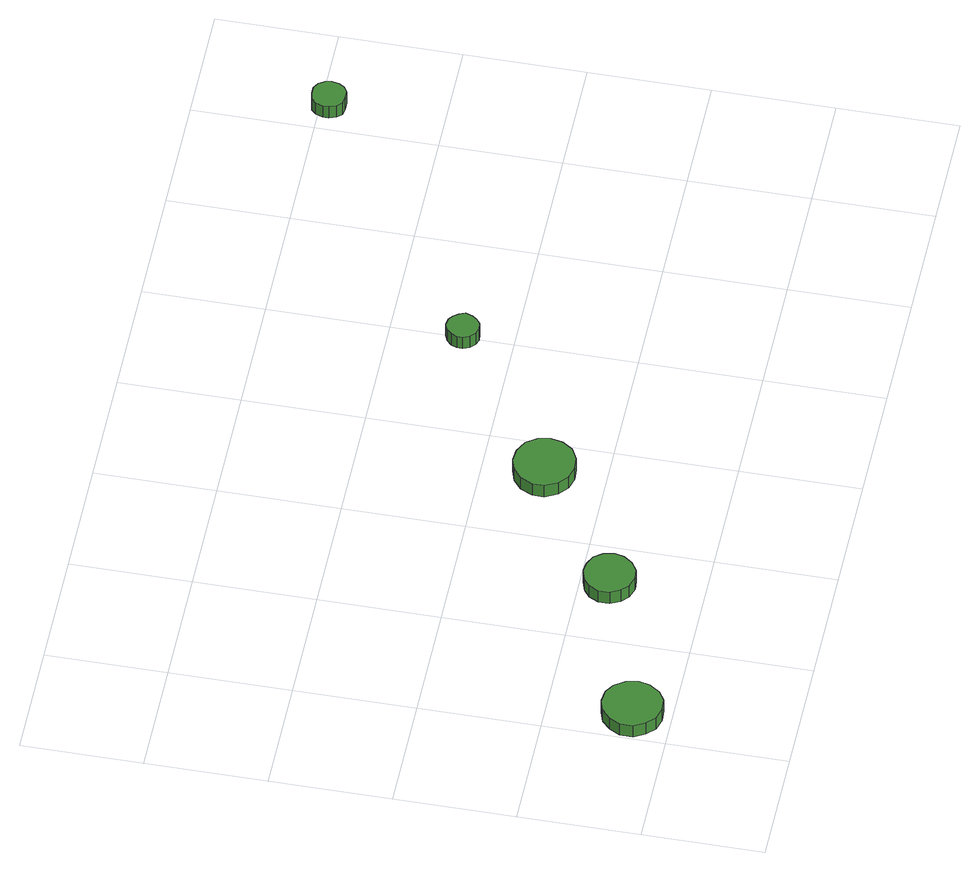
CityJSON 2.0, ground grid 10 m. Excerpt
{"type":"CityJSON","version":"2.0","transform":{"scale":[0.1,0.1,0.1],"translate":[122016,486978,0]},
"CityObjects":{
"tree1":{"type":"SolitaryVegetationObject","attributes":{"function":"something"},"geometry":[{"type":"MultiSurface","lod":"1","boundaries":[[[0,1,2,3,4,5,6,7,8,9,10,11,12,13,14]],[[15,16,17,18,19,20,21,22,23,24,25,26,27,28,29]],[[0,29,28,1]],[[1,28,27,2]],[[2,27,26,3]],[[3,26,25,4]],[[4,25,24,5]],[[5,24,23,6]],[[6,23,22,7]],[[7,22,21,8]],[[8,21,20,9]],[[9,20,19,10]],[[10,19,18,11]],[[11,18,17,12]],[[12,17,16,13]],[[13,16,15,14]],[[14,15,29,0]]]}]},
"tree2":{"type":"SolitaryVegetationObject","attributes":{"function":"something"},"geometry":[{"type":"MultiSurface","lod":"1","boundaries":[[[30,31,32,33,34,35,36,37,38,39,40,41,42,43,44]],[[45,46,47,48,49,50,51,52,53,54,55,56,57,58,59]],[[30,59,58,31]],[[31,58,57,32]],[[32,57,56,33]],[[33,56,55,34]],[[34,55,54,35]],[[35,54,53,36]],[[36,53,52,37]],[[37,52,51,38]],[[38,51,50,39]],[[39,50,49,40]],[[40,49,48,41]],[[41,48,47,42]],[[42,47,46,43]],[[43,46,45,44]],[[44,45,59,30]]]}]},
"tree3":{"type":"SolitaryVegetationObject","attributes":{"function":"something"},"geometry":[{"type":"MultiSurface","lod":"1","boundaries":[[[60,61,62,63,64,65,66,67,68,69,70,71,72,73,74]],[[75,76,77,78,79,80,81,82,83,84,85,86,87,88,89]],[[60,89,88,61]],[[61,88,87,62]],[[62,87,86,63]],[[63,86,85,64]],[[64,85,84,65]],[[65,84,83,66]],[[66,83,82,67]],[[67,82,81,68]],[[68,81,80,69]],[[69,80,79,70]],[[70,79,78,71]],[[71,78,77,72]],[[72,77,76,73]],[[73,76,75,74]],[[74,75,89,60]]]}]},
"tree4":{"type":"SolitaryVegetationObject","attributes":{"function":"something"},"geometry":[{"type":"MultiSurface","lod":"1","boundaries":[[[90,91,92,93,94,95,96,97,98,99,100,101,102,103,104]],[[105,106,107,108,109,110,111,112,113,114,115,116,117,118,119]],[[90,119,118,91]],[[91,118,117,92]],[[92,117,116,93]],[[93,116,115,94]],[[94,115,114,95]],[[95,114,113,96]],[[96,113,112,97]],[[97,112,111,98]],[[98,111,110,99]],[[99,110,109,100]],[[100,109,108,101]],[[101,108,107,102]],[[102,107,106,103]],[[103,106,105,104]],[[104,105,119,90]]]}]},
"tree5":{"type":"SolitaryVegetationObject","attributes":{"function":"something"},"geometry":[{"type":"MultiSurface","lod":"1","boundaries":[[[120,121,122,123,124,125,126,127,128,129,130,131,132,133,134]],[[135,136,137,138,139,140,141,142,143,144,145,146,147,148,149]],[[120,149,148,121]],[[121,148,147,122]],[[122,147,146,123]],[[123,146,145,124]],[[124,145,144,125]],[[125,144,143,126]],[[126,143,142,127]],[[127,142,141,128]],[[128,141,140,129]],[[129,140,139,130]],[[130,139,138,131]],[[131,138,137,132]],[[132,137,136,133]],[[133,136,135,134]],[[134,135,149,120]]]}]}
},
"vertices":[
[49,31,21],[47,41,21],[41,50,21],[33,55,21],[23,56,21],[13,53,21],[6,46,21],[1,37,21],[1,26,21],[6,17,21],[13,10,21],[23,7,21],[33,8,21],[41,13,21],[47,22,21],[47,22,8],[41,13,8],[33,8,8],[23,7,8],[13,10,8],[6,17,8],[1,26,8],[1,37,8],[6,46,8],[13,53,8],[23,56,8],[33,55,8],[41,50,8],[47,41,8],[49,31,8],
[180,76,22],[178,85,22],[173,92,22],[165,96,22],[157,97,22],[148,94,22],[142,89,22],[138,81,22],[138,72,22],[142,64,22],[148,58,22],[157,55,22],[165,56,22],[173,61,22],[178,68,22],[178,68,9],[173,61,9],[165,56,9],[157,55,9],[148,58,9],[142,64,9],[138,72,9],[138,81,9],[142,89,9],[148,94,9],[157,97,9],[165,96,9],[173,92,9],[178,85,9],[180,76,9],
[294,150,20],[292,160,20],[286,169,20],[276,174,20],[266,175,20],[256,172,20],[248,165,20],[243,155,20],[243,145,20],[248,135,20],[256,128,20],[266,125,20],[276,126,20],[286,131,20],[292,140,20],[292,140,7],[286,131,7],[276,126,7],[266,125,7],[256,128,7],[248,135,7],[243,145,7],[243,155,7],[248,165,7],[256,172,7],[266,175,7],[276,174,7],[286,169,7],[292,160,7],[294,150,7],
[414,242,20],[412,247,20],[409,251,20],[405,254,20],[399,255,20],[394,253,20],[390,249,20],[388,244,20],[388,239,20],[390,234,20],[394,230,20],[399,228,20],[405,229,20],[409,232,20],[412,236,20],[412,236,7],[409,232,7],[405,229,7],[399,228,7],[394,230,7],[390,234,7],[388,239,7],[388,244,7],[390,249,7],[394,253,7],[399,255,7],[405,254,7],[409,251,7],[412,247,7],[414,242,7],
[640,394,19],[639,399,19],[636,404,19],[631,407,19],[625,407,19],[619,406,19],[615,402,19],[613,396,19],[613,391,19],[615,385,19],[619,381,19],[625,380,19],[631,380,19],[636,383,19],[639,388,19],[639,388,6],[636,383,6],[631,380,6],[625,380,6],[619,381,6],[615,385,6],[613,391,6],[613,396,6],[615,402,6],[619,406,6],[625,407,6],[631,407,6],[636,404,6],[639,399,6],[640,394,6]
]}
